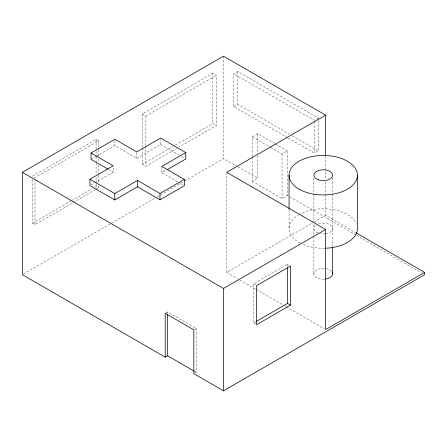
<?xml version="1.0" encoding="UTF-8"?>
<svg xmlns="http://www.w3.org/2000/svg" width="447" height="447" viewBox="0 0 447 447"><rect width="100%" height="100%" fill="white"/><g stroke="black" fill="none" stroke-linecap="round" stroke-linejoin="round"><path stroke-width="0.34" stroke-dasharray="2.23 1.68" d="M96.396 156.288L114.862 145.627L136.76 158.272L160.641 144.431L160.641 139.341M98.586 140.85L96.105 139.419L32.508 176.135L34.989 177.565L98.586 140.85L98.586 149.147M142.28 147.465L142.28 113.957L212.711 73.297L216.292 75.37L216.292 125.629L178.973 147.175M142.28 113.957L145.867 116.03L216.292 75.37M287.605 137.704L233.831 106.66L233.831 73.844L237.826 71.537L318.186 117.93L318.186 120.025M91.037 159.383L95.803 156.634M91.115 184.913L113.186 172.173L113.186 167.077M233.831 106.66L237.826 104.352L289.79 134.351M32.508 179.588L32.508 223.148L70.905 200.977M71.503 200.63L92.501 188.511M94.904 187.125L96.105 186.433L98.586 187.863L98.586 185.79M32.508 223.148L34.989 224.578L72.788 202.759M73.386 202.413L95.585 189.595M96.183 189.249L98.586 187.863M142.28 148.164L142.28 164.222L172.983 146.499M175.392 145.107L212.711 123.562L216.292 125.629M142.28 164.222L145.867 166.29L176.565 148.566M161.859 166.396L161.859 172.76L166.044 170.346M252.287 156.254L252.287 136.782L257.584 133.731L274.832 143.688M23.557 273.989L111.147 223.416M111.75 223.07L154.64 198.306M157.053 196.915L184.237 181.219M184.84 180.873L223.5 158.551L237.251 166.491M318.186 117.93L314.185 120.237L233.831 73.844M270.731 147.432L282.035 153.958L287.326 150.902L287.326 195.4L355.985 235.044M252.287 156.947L252.287 181.286L257.584 178.23L257.584 154.589M288.209 138.056L314.185 153.053L318.186 150.745L318.186 120.724M252.287 181.286L282.035 198.457L287.326 195.4M226.668 172.318L226.668 272.424L313.587 222.243M314.191 221.896L325.662 215.275L355.236 232.351M165.803 312.961L167.58 311.933L196.222 328.467L196.222 372.334L194.445 373.357M256.053 324.321L253.65 322.935L253.65 283.845L287.499 264.3L289.304 265.345M194.445 329.495L196.222 328.467M253.65 322.935L255.46 321.885M292.204 135.748L318.186 150.745M275.43 144.035L287.326 150.902M252.287 136.782L270.133 147.085M237.849 166.837L257.584 178.23M356.589 235.39L421.638 272.944M160.641 144.431L179.197 155.148M181.594 156.528L184.589 158.255M161.859 172.76L177.85 181.99M178.442 182.337L183.175 185.069M108.397 169.407L113.186 172.173M253.65 283.845L256.053 285.236M226.668 272.424L237.536 278.699M239.95 280.09L255.645 289.153M256.248 289.5L283.409 305.184M284.013 305.53L285.823 306.575M286.426 306.921L324.455 328.88M195.032 371.641L196.222 372.334M332.629 177.973L332.629 193.205M332.629 193.897L332.629 246.638M325.662 156.182L325.662 179.124M325.662 181.901L325.662 193.724M325.662 194.417L325.662 215.275M314.185 121.634L314.185 153.053M313.883 177.973L313.883 193.205M313.883 193.897L313.883 221.595M313.883 224.36L313.883 235.485M313.883 236.184L313.883 273.81M289.058 209.822L289.058 228.518M287.499 264.3L287.499 266.395M282.035 153.958L282.035 198.457M257.584 133.731L257.584 153.891M237.826 71.537L237.826 104.352M223.5 56.182L223.5 158.551M212.711 73.297L212.711 123.562M167.58 311.933L167.58 313.325M145.867 116.03L145.867 145.348M145.867 146.046L145.867 166.29M136.76 152.539L136.76 158.272M114.862 140.537L114.862 145.627M98.586 149.84L98.586 156.059M98.586 158.825L98.586 162.283M98.586 165.049L98.586 174.727M98.586 175.42L98.586 183.024M96.105 139.419L96.105 150.477M96.105 151.17L96.105 156.009M96.105 156.701L96.105 162.233M96.105 162.926L96.105 174.676M96.105 177.442L96.105 182.974M96.105 183.667L96.105 186.433M34.989 178.951L34.989 224.578M324.623 248.247A34.196 19.746 0 0 1 302.435 244.179M300.144 243.073A34.196 19.746 0 0 1 298.456 214.923M299.071 214.554A34.196 19.746 0 0 1 356.287 223.405M318.571 223.83A9.37 5.409 0 0 1 331.791 226.283A9.37 5.409 0 0 1 326.265 233.641M325.679 233.742A9.37 5.409 0 0 1 320.829 233.742M318.052 233.016A9.37 5.409 0 0 1 316.079 225.037M324.477 279.179A9.37 5.409 0 0 1 313.9 273.458A9.37 5.409 0 0 1 325.679 268.586M326.265 268.686A9.37 5.409 0 0 1 332.311 272.413"/><path stroke-width="0.67" d="M194.434 371.301L167.58 355.795L165.211 357.164L22.35 274.681L22.35 172.318L223.5 56.182L325.662 115.164L325.662 155.483M107.8 169.061L91.037 159.383L91.037 153.019L114.862 139.263L136.76 151.902L160.641 138.067L185.784 152.583L185.784 158.948L167.239 169.653M89.92 179.236L114.767 193.585L137.547 180.432L137.547 186.796L114.767 199.949L89.92 185.606L89.92 179.236L113.186 165.803L91.037 153.019M185.784 152.583L161.859 166.396L184.36 179.387L184.36 185.756L159.981 199.831L137.547 186.796M159.981 199.831L159.981 193.462L184.36 179.387M325.662 115.164L226.668 172.318L325.662 229.467L325.662 329.573L424.65 272.424L424.65 274.681L223.5 390.818L193.853 373.703L193.853 329.836L165.211 313.302L165.211 357.164M22.35 172.318L223.5 288.449L325.662 229.467M256.064 321.538L287.499 303.39L290.505 305.122L290.505 266.038L256.656 285.583L256.656 324.667L290.505 305.122M355.84 232.697L424.65 272.424M137.547 180.432L159.981 193.462M357.455 175.202A34.196 19.746 0 0 1 306.156 192.299A34.196 19.746 0 0 1 306.156 158.104A34.196 19.746 0 0 1 357.455 175.202L357.455 228.518A34.196 19.746 0 0 1 325.997 248.197M332.629 247.331L332.629 273.81M289.058 175.202L289.058 209.129M287.499 267.792L287.499 303.39M223.5 288.449L223.5 390.818M167.58 314.716L167.58 355.795M114.767 193.585L114.767 199.949M332.311 272.413A9.37 5.409 0 0 1 325.679 279.04M318.571 179.89A9.37 5.409 0 0 0 332.629 175.202A9.37 5.409 0 0 0 318.571 170.514A9.37 5.409 0 0 0 318.571 179.89"/></g></svg>
